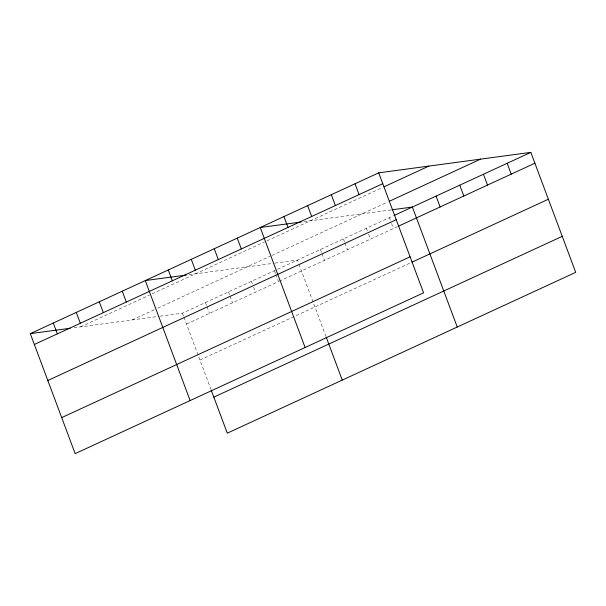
<?xml version="1.0" encoding="UTF-8"?>
<svg xmlns="http://www.w3.org/2000/svg" width="606" height="606" viewBox="0 0 606 606"><rect width="100%" height="100%" fill="white"/><g stroke="black" fill="none" stroke-linecap="round" stroke-linejoin="round"><path stroke-width="0.45" stroke-dasharray="3.03 2.27" d="M80.507 326.884L149.485 295.046M152.045 293.865L264.466 241.983M267.019 240.802L381.53 187.951M132.229 319.93L155.219 309.318M157.78 308.136L270.2 256.247M271.897 255.467L387.56 202.086M160.12 316.18L182.429 313.173L393.642 215.691M186.481 324.013L278.465 281.563L275.972 274.897M279.313 281.169L397.695 226.538M199.95 360.032L410.315 262.943M303.947 221.629L391.923 209.797M188.974 274.7L274.162 263.239M275.094 263.11L297.402 260.11L298.652 263.443M73.993 327.763L159.189 316.302M389.385 217.66L390.317 220.16M391.567 223.493L393.438 228.5M366.388 228.273L367.327 230.772M368.569 234.105L370.44 239.112M343.397 238.885L344.64 242.218M344.958 243.051L347.45 249.725M320.4 249.498L321.65 252.831M321.96 253.664L324.452 260.338M298.963 264.277L325.831 336.125M274.412 270.723L275.654 274.056M251.414 281.335L252.354 283.835M253.596 287.176L255.467 292.175M228.424 291.948L229.666 295.289M229.977 296.122L232.477 302.788M205.426 302.561L206.676 305.901M206.987 306.734L209.479 313.4M182.429 313.173L183.679 316.514M183.989 317.347L210.85 389.196"/><path stroke-width="0.91" d="M378.705 172.839L423.571 292.827L75.159 453.629L30.3 333.641L378.705 172.839L530.841 152.371L575.7 272.359L227.295 433.161L211.183 390.075M34.353 344.481L382.757 183.679M384.068 186.784L428.912 166.082M389.257 201.306L480.634 159.128M394.498 215.297L530.841 152.371M47.821 380.5L396.226 219.698M398.551 226.144L534.893 163.211M61.698 417.61L410.103 256.808M412.012 262.163L548.362 199.23M213.827 397.142L562.232 236.34M301.152 222.008L260.247 227.508L305.113 347.496M391.923 209.797L412.383 207.047L457.242 327.035M186.178 275.071L145.273 280.57L190.132 400.566M30.3 333.641L70.273 328.263M507.146 163.309L511.199 174.149M483.452 174.24L487.512 185.08M459.765 185.178L463.817 196.018M436.07 196.109L440.123 206.949M355.018 183.769L359.07 194.609M331.323 194.708L335.376 205.548M307.628 205.639L311.689 216.478M283.941 216.577L287.994 227.417M326.157 337.012L342.269 380.098M237.257 238.12L241.309 248.96M214.259 248.733L218.311 259.573M191.261 259.345L195.314 270.193M168.271 269.958L172.324 280.805M122.283 291.191L126.336 302.03M99.286 301.803L103.338 312.643M76.288 312.416L80.34 323.256M53.298 323.028L57.35 333.868"/></g></svg>
